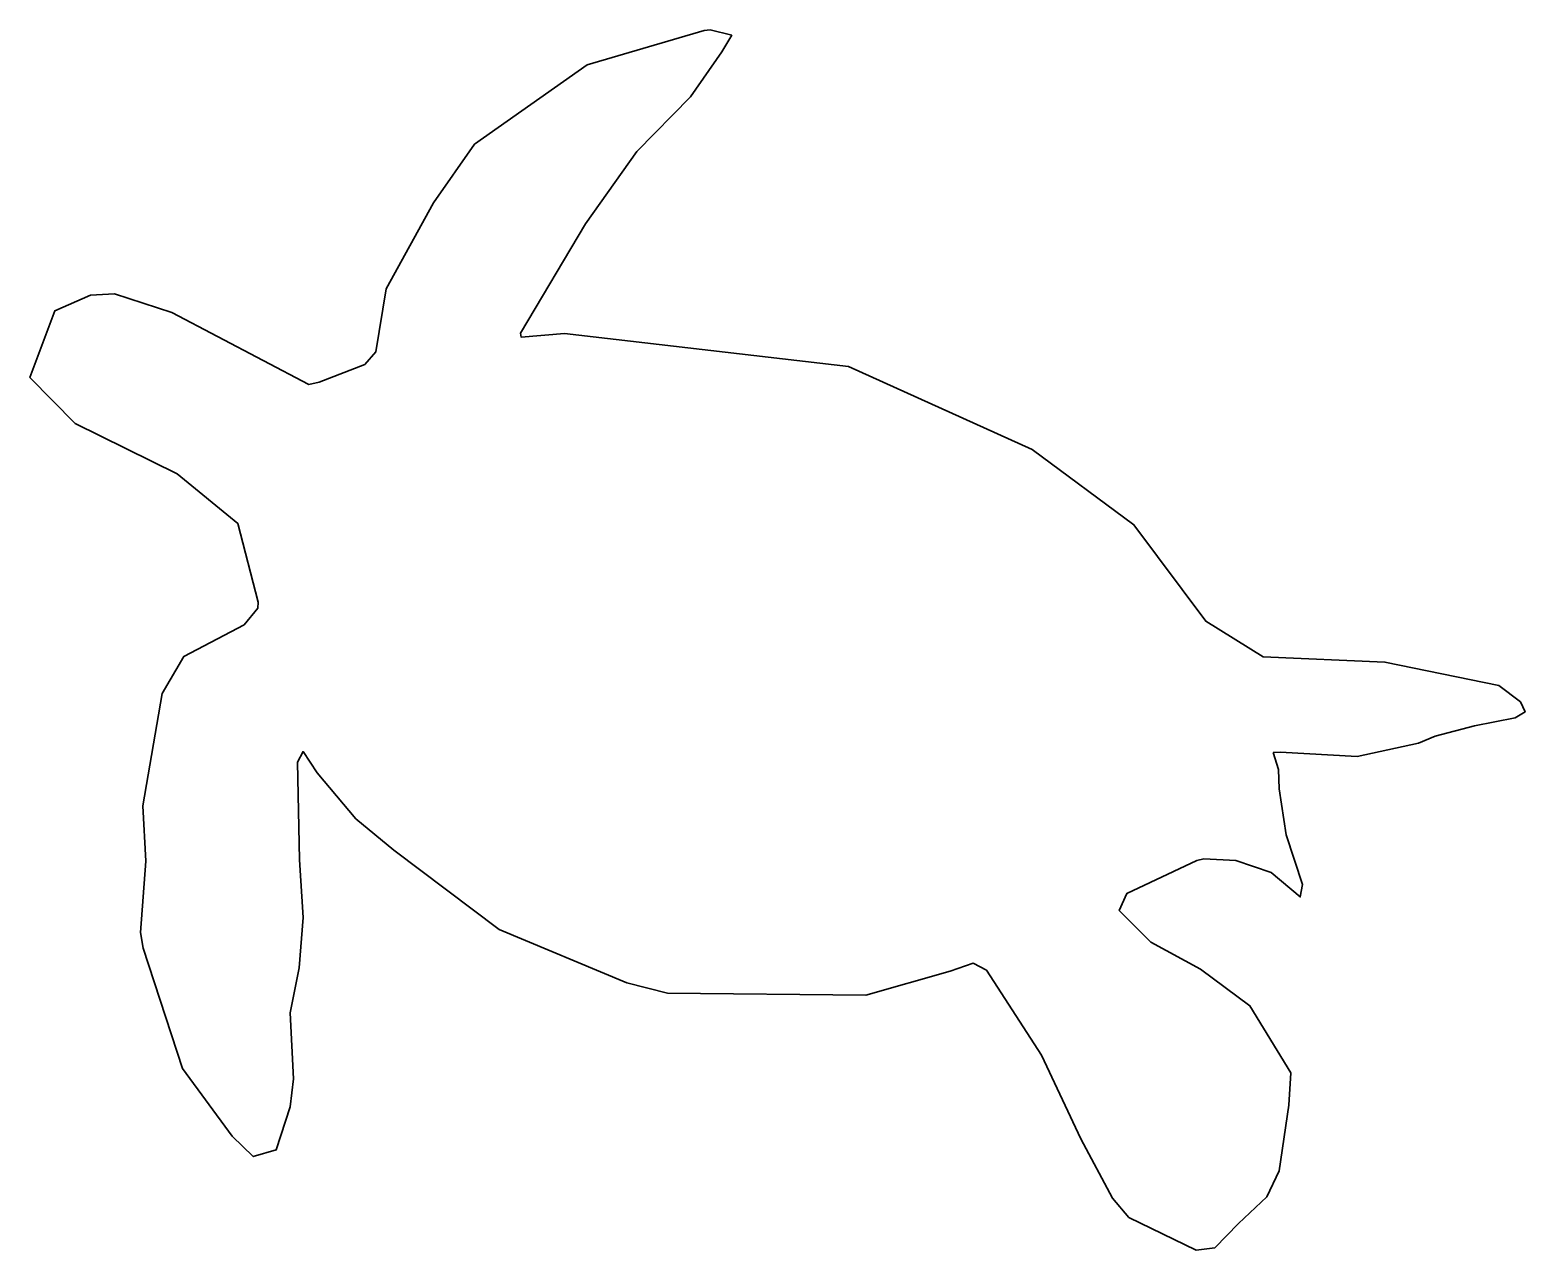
# Model space of a CAD drawing. Header units: inches. Extents: x 1.07 to 7.35, y 3.29 to 8.42.
import ezdxf

# ---------------------------------------------------------------- set-up
doc = ezdxf.new("R2010")
doc.units = ezdxf.units.IN
doc.header["$MEASUREMENT"] = 0
doc.layers.add('Layer 1', color=7, linetype='Continuous', lineweight=0)

msp = doc.modelspace()

# ---------------------------------------------------------------- linework, layer by layer
at = {"layer": 'Layer 1', "color": 7, "lineweight": 35}
msp.add_lwpolyline([(6.2901, 5.3771), (6.3194, 5.3793), (6.6432, 5.3611), (6.9005, 5.4166), (6.9713, 5.4458), (7.1362, 5.4901), (7.3076, 5.5229), (7.349, 5.5479), (7.3294, 5.5907), (7.2384, 5.6588), (6.7596, 5.7574), (6.2476, 5.7801), (6.0069, 5.929), (5.7054, 6.335), (5.2774, 6.6514), (4.5063, 7.0002), (3.3122, 7.1387), (3.1297, 7.1241), (3.1266, 7.1404), (3.3999, 7.6001), (3.6163, 7.9046), (3.8412, 8.1334), (3.9729, 8.3226), (4.0154, 8.3929), (3.9248, 8.4154), (3.899, 8.4135), (3.4081, 8.2685), (2.9338, 7.9349), (2.762, 7.6885), (2.5627, 7.327), (2.5196, 7.0626), (2.4725, 7.0091), (2.2818, 6.9342), (2.2373, 6.9251), (1.6618, 7.2272), (1.4216, 7.3055), (1.3208, 7.3007), (1.1697, 7.234), (1.0656, 6.9546), (1.2551, 6.7608), (1.6839, 6.5494), (1.9391, 6.3397), (2.0246, 6.0099), (2.024, 5.984), (1.966, 5.9139), (1.7126, 5.7811), (1.6211, 5.6256), (1.5403, 5.1526), (1.5524, 4.9207), (1.5309, 4.621), (1.541, 4.555), (1.7065, 4.049), (1.915, 3.765), (2.0043, 3.6788), (2.1002, 3.7066), (2.16, 3.8878), (2.1728, 4.0055), (2.1595, 4.283), (2.1965, 4.4722), (2.2145, 4.684), (2.1987, 4.9259), (2.1906, 5.3367), (2.2136, 5.3812), (2.2725, 5.292), (2.4355, 5.0981), (2.5944, 4.9664), (3.0376, 4.6339), (3.5742, 4.4096), (3.7448, 4.366), (4.5781, 4.3577), (4.9335, 4.4586), (5.03, 4.4913), (5.0861, 4.462), (5.3167, 4.105), (5.4827, 3.7527), (5.6153, 3.5043), (5.6843, 3.4223), (5.9668, 3.2855), (6.0451, 3.2957), (6.1453, 3.3979), (6.2635, 3.509), (6.3152, 3.6183), (6.3567, 3.8953), (6.3639, 4.0305), (6.1927, 4.3127), (5.9854, 4.4664), (5.7759, 4.5804), (5.6435, 4.7133), (5.675, 4.7853), (5.9701, 4.924), (5.9994, 4.9306), (6.1335, 4.9241), (6.2822, 4.873), (6.4039, 4.7703), (6.4136, 4.8227), (6.3454, 5.0316), (6.3151, 5.2251), (6.3121, 5.3056), (6.2901, 5.3771)], close=True, dxfattribs=at)

doc.saveas('drawing.dxf')
